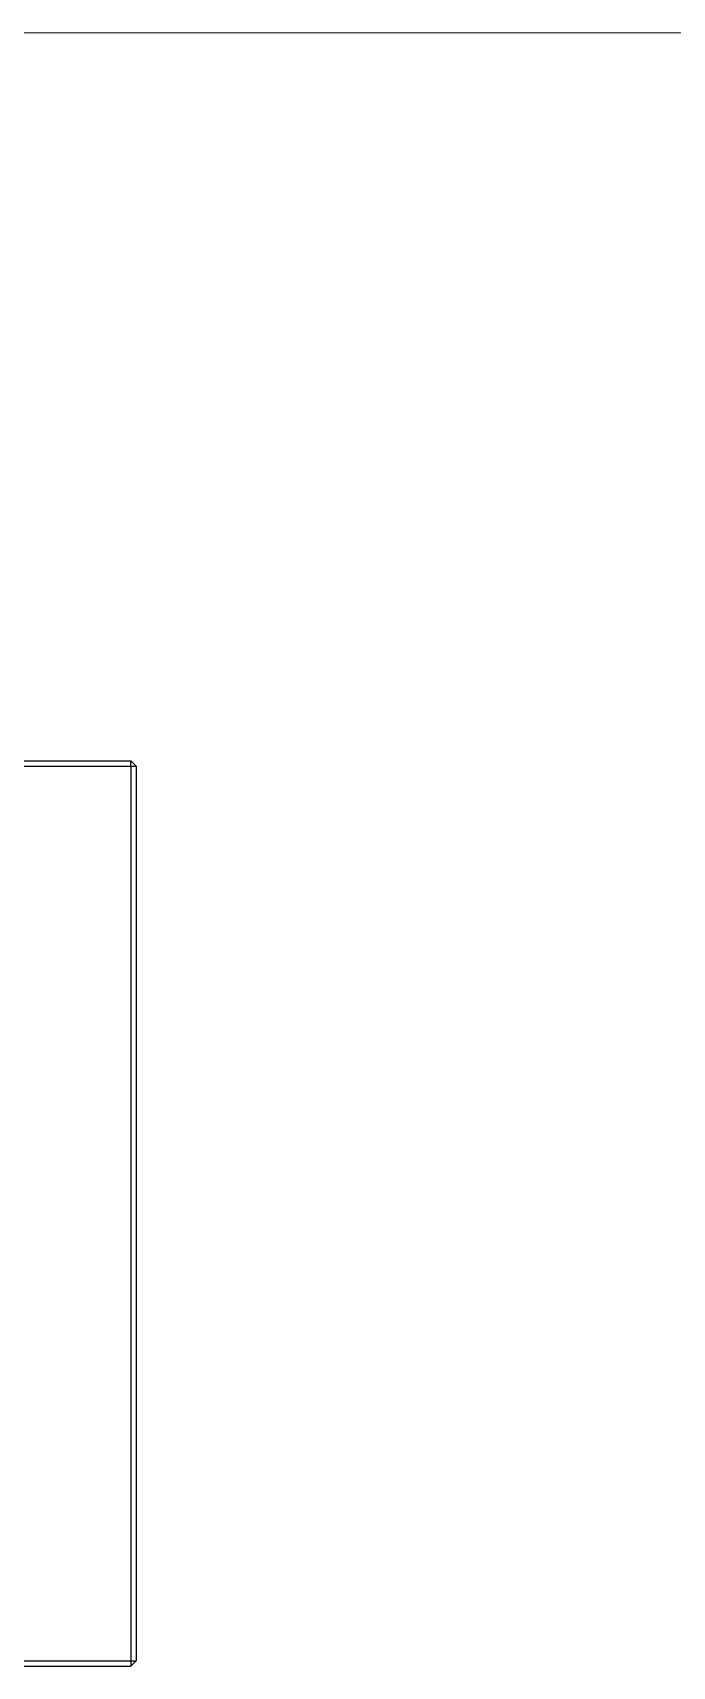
# Paper-space layout '04_孔表及加工说明' of a CAD drawing. Header units: millimetres. Extents: x 8 to 412, y 8 to 289.
# Drawn here: x 151.1 to 223.2, y 105 to 289 of the extents above; entities that cross this region are included whole.
import ezdxf

# ---------------------------------------------------------------- set-up
doc = ezdxf.new("R2010")
doc.units = ezdxf.units.MM
doc.layers.add('ANNOTATIONS', color=7, linetype='CONTINUOUS', lineweight=18)
doc.layers.add('VISIBLE', color=7, linetype='CONTINUOUS', lineweight=25)

psp = doc.layouts.new('04_孔表及加工说明')

# ---------------------------------------------------------------- linework, layer by layer
at = {"layer": 'ANNOTATIONS'}
psp.add_line((412, 289), (8, 289), dxfattribs=at)
at = {"layer": 'VISIBLE'}
for points in [[(63.81, 207), (162.19, 207)], [(63.81, 206.4), (162.19, 206.4)], [(162.19, 206.4), (162.19, 207)], [(162.79, 206.4), (162.19, 207)], [(162.19, 206.4), (162.19, 105.6)], [(162.19, 206.4), (162.79, 206.4)], [(162.79, 206.4), (162.79, 105.6)], [(63.81, 105.6), (162.19, 105.6)], [(63.81, 105), (162.19, 105)], [(162.19, 105.6), (162.19, 105)], [(162.19, 105.6), (162.79, 105.6)], [(162.79, 105.6), (162.19, 105)]]:
    psp.add_lwpolyline(points, dxfattribs=at)

doc.saveas('drawing.dxf')
